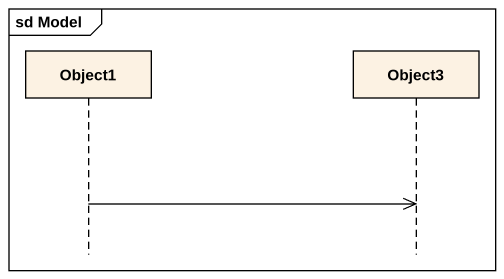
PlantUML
@startuml
mainframe sd Model
hide footbox
participant Object1
participant Object3

Object1 ->> Object3
@enduml
